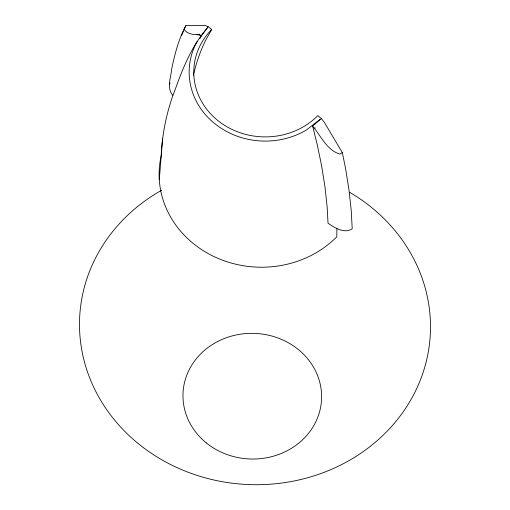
<?xml version="1.0" encoding="UTF-8"?>
<svg xmlns="http://www.w3.org/2000/svg" width="510" height="510" viewBox="0 0 510 510"><rect width="100%" height="100%" fill="white"/><g stroke="black" fill="none" stroke-linecap="round" stroke-linejoin="round"><path stroke-width="0.76" d="M336.874 228.155L336.823 236.761A101.688 92.157 2.2 0 1 215.271 257.161A101.688 92.157 2.2 0 1 161.185 155.85C162.212 132.677 167.108 109.752 175.669 88.198C183.294 66.784 192.289 45.428 207.238 27.999L208.074 26.603L211.663 29.516A70.96 64.311 2.2 0 0 217.623 120.36A70.96 64.311 2.2 0 0 317.781 115.642L321.37 118.549L324.303 122.298L342.325 152.611L345.582 168.51L348.999 190.039L351.237 210.681L352.219 228.824C344.352 233.95 334.592 227.9 328.019 223.15L327.133 206.709L324.985 186.96L321.714 166.368L317.316 144.968L312.636 126.123L321.37 118.549M208.074 26.603L205.033 25.5L185.844 25.621C178.64 38.983 174.898 53.894 171.736 68.652C171.048 77.412 166.356 87.497 172.712 95.281M162.601 138.452L159.292 179.832M207.238 27.999L201.418 35.866L199.741 35.05L199.831 34.189C194.712 35.171 188.381 34.355 184.767 30.319L184.467 28.056M181.598 35.432L183.422 31.225M184.027 29.822L185.844 25.621M199.907 38.569L201.418 35.866M211.663 29.516L205.613 40.328A1144.236 372.6 44.6 0 0 193.405 75.212M169.467 84.137L170.168 82.9M319.936 119.455L306.325 130.056A75.582 68.499 2.2 0 1 214.551 123.471A75.582 68.499 2.2 0 1 197.147 41.444M342.325 152.611L339.736 154.071C326.661 150.023 320.943 135.902 312.636 126.123M314.428 128.125L315.365 127.953M196.573 34.667L199.741 35.05M349.656 192.289A175.523 159.075 2.2 0 1 387.332 431.02A175.523 159.075 2.2 0 1 121.59 428.068A175.523 159.075 2.2 0 1 161.734 190.198M206.269 442.871A69.328 62.832 2.2 0 0 320.197 409.288A69.328 62.832 2.2 0 0 230.399 336.415A69.328 62.832 2.2 0 0 206.269 442.871"/></g></svg>
